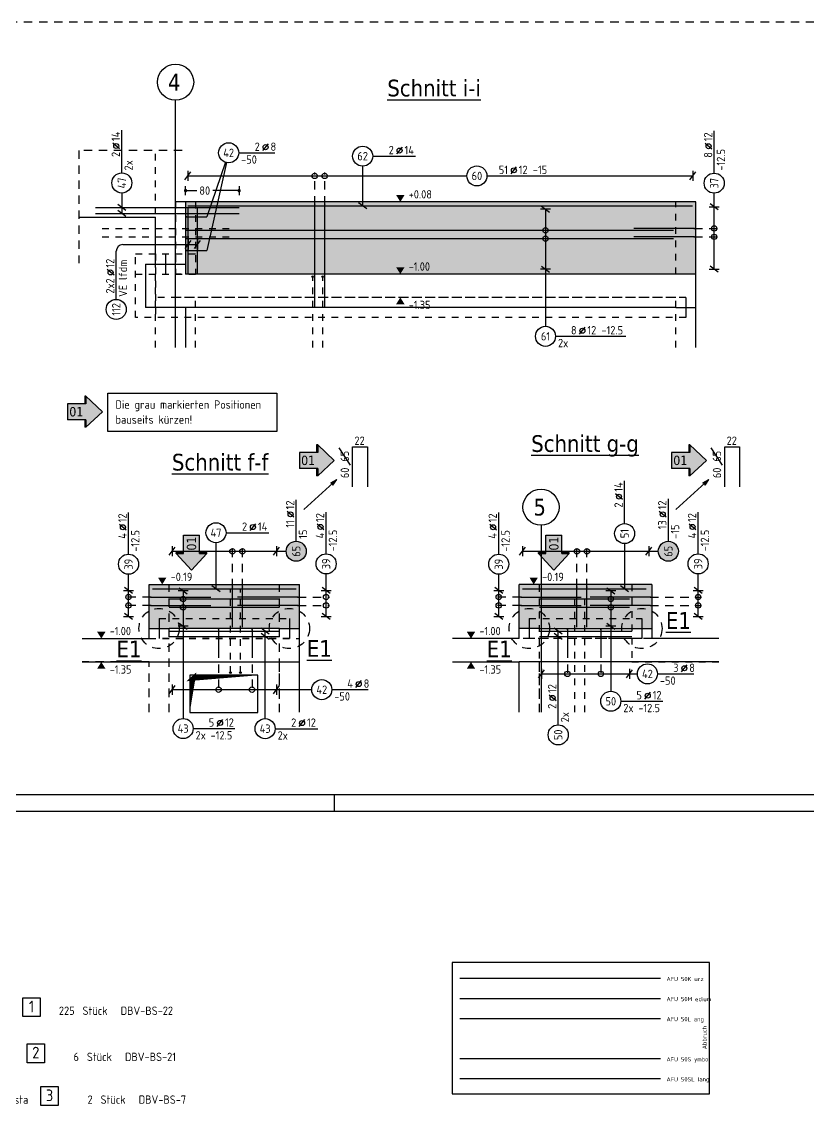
# Model space of a CAD drawing. Extents: x -14 to 117, y -15 to 42.
# Drawn here: x 45.27 to 57.04, y -4.42 to 11.81 of the extents above; entities that cross this region are included whole.
import ezdxf
from ezdxf.enums import TextEntityAlignment as Align

# ---------------------------------------------------------------- set-up
doc = ezdxf.new("R2010")
doc.units = 0
doc.header["$LTSCALE"] = 0.5
for name, pattern in [('AUSGEZOGEN', [1000.01, 1000, 0.01]), ('DOT', [0.175, 0.05, -0.125]), ('HIDDEN', [0.375, 0.25, -0.125]), ('HIDDEN2', [0.187, 0.125, -0.062]), ('HIDDEN4', [0.12, 0.02, -0.1]), ('PUNKT', [0.175, 0.05, -0.125]), ('VERDECKT', [0.375, 0.25, -0.125])]:
    doc.linetypes.add(name, pattern=pattern)
for name, color, linetype in [('ACHSEN', 7, 'Continuous'), ('AFB', 7, 'Continuous'), ('AFU', 7, 'Continuous'), ('APS', 7, 'Continuous'), ('BETON', 7, 'Continuous'), ('DETAIL', 7, 'Continuous'), ('DRUEBER', 7, 'Continuous'), ('Fugenband', 7, 'Continuous'), ('grau_dunkel', 7, 'Continuous'), ('grau_hell', 7, 'Continuous'), ('HILFE', 7, 'Continuous'), ('index', 7, 'Continuous'), ('koten', 7, 'Continuous'), ('MASSE', 7, 'Continuous'), ('OBJEKT', 7, 'Continuous'), ('RAHMEN', 7, 'Continuous'), ('RND', 7, 'Continuous'), ('SCHATTEN', 7, 'Continuous'), ('SFP_Achsen', 7, 'Continuous'), ('TEXT', 7, 'Continuous'), ('VERDECKT', 7, 'Continuous')]:
    doc.layers.add(name, color=color, linetype=linetype)
doc.styles.add('helv', font='tahoma.ttf')
doc.styles.add('txt', font='isocp.shx')
doc.linetypes.add('ABBRUCH', pattern='A,0.15,-0.15,["x",Standard,S=0.07,R=0,X=-0.1,Y=-0.0238],-0.005', length=0.305)
doc.linetypes.add('AFU_50K', pattern='A,0.15,["/",Standard,S=0.2,R=0,X=-0.01,Y=-0.1],0.07,["/",Standard,S=0.2,R=0,X=-0.01,Y=-0.1],0.15', length=0.37)
doc.linetypes.add('AFU_50L', pattern='A,0.75,["/",Standard,S=0.2,R=0,X=-0.01,Y=-0.1],0.07,["/",Standard,S=0.2,R=0,X=-0.01,Y=-0.1],0.75', length=1.57)
doc.linetypes.add('AFU_50M', pattern='A,0.45,["/",Standard,S=0.2,R=0,X=-0.01,Y=-0.1],0.07,["/",Standard,S=0.2,R=0,X=-0.01,Y=-0.1],0.45', length=0.97)
doc.linetypes.add('AFU_50S', pattern='A,0,-0.15,["/",Standard,S=0.2,R=0,X=-0.01,Y=-0.1],0,-0.07,["/",Standard,S=0.2,R=0,X=-0.01,Y=-0.1],-0.15', length=0.37)
doc.linetypes.add('AFU_50SL', pattern='A,0,-0.75,["/",Standard,S=0.2,R=0,X=-0.01,Y=-0.1],0,-0.07,["/",Standard,S=0.2,R=0,X=-0.01,Y=-0.1],-0.75', length=1.57)
doc.dimstyles.new('DOT_I', dxfattribs={"dimscale": 0.5, "dimtxt": 0.25, "dimasz": 0.25, "dimexe": 0.1, "dimexo": 0.3, "dimgap": 0.1, "dimtad": 1, "dimdec": 3, "dimzin": 3, "dimtxsty": 'txt', "dimblk": 'DOT', "dimblk1": 'DOT', "dimblk2": 'DOT', "dimsah": 1, "dimcen": 0.1, "dimse1": 1, "dimse2": 1, "dimazin": 0, "dimtfac": 1, "dimtdec": 4, "dimtix": 1, "dimtmove": 2, "dimatfit": 3, "dimfxl": 0, "dimtvp": 1, "dimtolj": 1, "dimtzin": 0, "dimarcsym": 0})

# ---------------------------------------------------------------- blocks, each defined once
blk = doc.blocks.new('okrd_o')
at = {"layer": 'koten', "color": 7, "linetype": 'Continuous'}
blk.add_solid([(-0.125, 0.202), (0.125, 0.202), (0, 0)], dxfattribs=at)
at = {"layer": 'koten', "style": 'txt'}
blk.add_attdef('OKRD', (0.25, 0.1), '', height=0.25, dxfattribs=at)
blk = doc.blocks.new('okrd_u')
at = {"layer": 'koten', "color": 7, "linetype": 'Continuous'}
blk.add_solid([(-0.125, -0.202), (0.125, -0.202), (0, 0)], dxfattribs=at)
at = {"layer": 'koten', "style": 'txt'}
blk.add_attdef('OKRD', (0.25, -0.35), '', height=0.25, dxfattribs=at)
blk = doc.blocks.new('lei_gre')
at = {"layer": 'RND', "color": 7, "linetype": 'Continuous'}
for p, q in [((-0.09, -0.12), (0.09, 0.12)), ((0, 0.15), (0, -0.15))]:
    blk.add_line(p, q, dxfattribs=at)
blk = doc.blocks.new('RND_LEI')
at = {"layer": 'RND', "color": 7, "linetype": 'Continuous'}
blk.add_line((1.022, 0.066), (1.19, 0.27), dxfattribs=at)
for centre, radius in [((0, 0), 0.3), ((1.106, 0.168), 0.075)]:
    blk.add_circle(centre, radius, dxfattribs=at)
at = {"layer": 'RND', "color": 7, "linetype": 'Continuous', "style": 'txt'}
blk.add_attdef('POSL', text='', height=0.25, dxfattribs=at).set_placement((0, 0), align=Align.MIDDLE)
blk.add_attdef('ANZ', text='', height=0.25, dxfattribs=at).set_placement((0.931, 0.057), align=Align.RIGHT)
for tag, p in [('DUM', (1.253, 0.057)), ('ABSTD', (1.674, 0.057)), ('POSTXT', (0.374, -0.327))]:
    blk.add_attdef(tag, p, '', height=0.25, dxfattribs=at)
blk = doc.blocks.new('APS_AUSZ')
at = {"layer": 'APS', "color": 1, "linetype": 'Continuous'}
blk.add_lwpolyline([(0.261, 0), (-0.261, 0), (-0.261, 0.565), (0.261, 0.565)], close=True, dxfattribs=at)
at = {"layer": 'APS', "color": 7, "linetype": 'Continuous', "style": 'txt'}
for s, p in [('Apsta', (-1.43, 0.049)), ('Stück', (1.528, 0.049))]:
    blk.add_text(s, height=0.25, dxfattribs=at).set_placement(p)
at = {"layer": 'APS', "color": 1, "linetype": 'Continuous', "style": 'txt'}
blk.add_attdef('POSA', text='', height=0.35, dxfattribs=at).set_placement((0, 0.126), align=Align.CENTER)
at = {"layer": 'APS', "color": 7, "linetype": 'Continuous', "style": 'txt'}
blk.add_attdef('STKA', text='', height=0.25, dxfattribs=at).set_placement((1.291, 0.049), align=Align.RIGHT)
blk.add_attdef('ARTA', (2.668, 0.049), '', height=0.25, dxfattribs=at)
at = {"layer": 'APS', "style": 'txt'}
blk.add_attdef('TEXTA', (3.962, 0.049), '', height=0.25, dxfattribs=at)
blk = doc.blocks.new('DOT')
at = {"layer": 'MASSE', "color": 7, "linetype": 'Continuous'}
for p, q in [((0, 0), (-1, 0)), ((0, 0.54), (0, -0.54))]:
    blk.add_line(p, q, dxfattribs=at)
at = {"layer": 'MASSE', "color": 7, "linetype": 'Continuous', "const_width": 0.2}
blk.add_lwpolyline([(-0.1, 0, 1), (0.1, 0, 1)], format="xyb", close=True, dxfattribs=at)
blk = doc.blocks.new('*D96')
at = {"layer": 'Defpoints', "color": 0, "linetype": 'AUSGEZOGEN', "transparency": 16777216}
for p in [(47.722, 9.287), (47.722, 9.287), (48.522, 9.287)]:
    blk.add_point(p, dxfattribs=at)
at = {"layer": 'MASSE', "color": 0, "linetype": 'AUSGEZOGEN', "lineweight": -2, "transparency": 16777216}
for p, q in [((47.847, 9.287), (47.889, 9.287)), ((48.397, 9.287), (48.127, 9.287))]:
    blk.add_line(p, q, dxfattribs=at)
at = {"layer": 'MASSE', "color": 0, "linetype": 'AUSGEZOGEN', "lineweight": -2, "transparency": 16777216, "xscale": 0.125, "yscale": 0.125, "zscale": 0.125, "rotation": 180}
blk.add_blockref('DOT', (47.722, 9.287), dxfattribs=at)
at = {"layer": 'MASSE', "color": 0, "linetype": 'AUSGEZOGEN', "lineweight": -2, "transparency": 16777216, "xscale": 0.125, "yscale": 0.125, "zscale": 0.125}
blk.add_blockref('DOT', (48.522, 9.287), dxfattribs=at)
at = {"layer": 'MASSE', "color": 0, "linetype": 'AUSGEZOGEN', "transparency": 16777216, "insert": (48.008, 9.287), "char_height": 0.125, "attachment_point": 5, "style": 'txt'}
blk.add_mtext('\\A1;80', dxfattribs=at)
blk = doc.blocks.new('A0-38-0')
at = {"layer": 'RAHMEN', "color": 5}
blk.add_line((2, 0.5), (156.4, 0.5), dxfattribs=at)
at = {"layer": 'RAHMEN', "color": 7}
blk.add_line((99.9, 0), (99.9, 0.5), dxfattribs=at)
at = {"layer": 'RAHMEN'}
blk.add_line((0, 0), (156.9, 0), dxfattribs=at)
blk = doc.blocks.new('hin_ind5')
at = {"layer": 'grau_hell', "linetype": 'AUSGEZOGEN'}
h = blk.add_hatch(color=9, dxfattribs=at)
h.dxf.hatch_style = 2
h.paths.add_polyline_path([(0, 0), (0.619, -0.577), (0.619, -0.3), (1.306, -0.3), (1.306, 0.3), (0.619, 0.3), (0.619, 0.577)])
h.paths.add_polyline_path([(0.34, -0.274), (1.311, -0.274), (1.311, 0.274), (0.34, 0.274)], flags=9)
at = {"layer": 'OBJEKT', "linetype": 'AUSGEZOGEN'}
for points in [[(0.619, 0.3), (0.66, 0.3), (0.66, 0.577), (0.619, 0.577)], [(0.619, -0.577), (0.66, -0.577), (0.66, -0.3), (0.619, -0.3)]]:
    blk.add_hatch(color=1, dxfattribs=at).paths.add_polyline_path(points)
at = {"layer": 'OBJEKT', "color": 1, "linetype": 'AUSGEZOGEN'}
for p, q in [((0, 0), (0.619, 0.577)), ((0.619, 0.577), (0.619, 0.3)), ((0.619, 0.577), (0.66, 0.577)), ((0.66, 0.577), (0.66, 0.3)), ((0, 0), (0.619, -0.577)), ((0.619, 0.3), (1.306, 0.3)), ((1.306, 0.3), (1.306, -0.3)), ((0.619, -0.3), (0.619, -0.577)), ((0.619, -0.3), (1.306, -0.3)), ((0.66, -0.3), (0.66, -0.577))]:
    blk.add_line(p, q, dxfattribs=at)
at = {"layer": 'OBJEKT', "color": 7, "linetype": 'AUSGEZOGEN'}
blk.add_line((0.619, -0.577), (0.66, -0.577), dxfattribs=at)
at = {"layer": 'index', "color": 1, "linetype": 'Continuous', "style": 'helv'}
blk.add_attdef('INDEX', text='', height=0.35, rotation=360, dxfattribs=at).set_placement((1.259, 0), align=Align.MIDDLE_RIGHT)
blk = doc.blocks.new('Pfeillinie')
at = {"layer": 'TEXT', "linetype": 'Continuous'}
blk.add_hatch(color=7, dxfattribs=at).paths.add_polyline_path([(0, 0), (-0.8, 0.2), (-0.8, 0), (-0.8, -0.2)])
at = {"layer": 'TEXT', "color": 7, "linetype": 'Continuous'}
for p, q in [((-0.8, 0), (-0.8, 0.2)), ((-0.8, 0.2), (0, 0)), ((-0.8, 0), (-0.8, -0.2)), ((-0.8, -0.2), (0, 0))]:
    blk.add_line(p, q, dxfattribs=at)

msp = doc.modelspace()

# ---------------------------------------------------------------- hatches: boundary and pattern name
at = {"layer": 'grau_dunkel'}
msp.add_hatch(color=21, dxfattribs=at).paths.add_polyline_path([(55.0567, 8.0388), (55.3567, 8.0388), (55.3567, 9.1188), (55.0567, 9.1188)])
h = msp.add_hatch(color=21, dxfattribs=at)
h.paths.add_polyline_path([(47.4745, 3.3942), (47.1745, 3.3942), (47.1745, 2.7342), (47.4745, 2.7342)])
h.paths.add_polyline_path([(49.4245, 3.3942), (49.1245, 3.3942), (49.1245, 2.7342), (49.4245, 2.7342)])
h = msp.add_hatch(color=21, dxfattribs=at)
h.paths.add_polyline_path([(53.0152, 3.3942), (52.7152, 3.3942), (52.7152, 2.7342), (53.0152, 2.7342)])
h.paths.add_polyline_path([(54.7002, 3.3942), (54.4002, 3.3942), (54.4002, 2.7342), (54.7002, 2.7342)])
at = {"layer": 'grau_hell'}
for points in [[(55.0567, 8.0388), (55.0567, 9.1188), (47.7217, 9.1188), (47.7217, 8.0388)], [(49.5265, 3.8897, 1), (49.2265, 3.8897, 1)], [(54.796, 3.8897, 1), (55.096, 3.8897, 1)], [(49.1245, 3.3942), (47.4745, 3.3942), (47.4745, 2.7342), (49.1245, 2.7342)], [(54.4002, 3.3942), (53.0152, 3.3942), (53.0152, 2.7342), (54.4002, 2.7342)]]:
    msp.add_hatch(color=9, dxfattribs=at).paths.add_polyline_path(points)

# ---------------------------------------------------------------- linework, layer by layer
at = {"layer": 'ACHSEN', "color": 140, "linetype": 'AUSGEZOGEN'}
for p, q in [((47.5717, 6.9388), (47.5717, 10.6388)), ((53.0402, 4.2792), (53.0402, 1.4842))]:
    msp.add_line(p, q, dxfattribs=at)
at = {"layer": 'AFB', "color": 1, "linetype": 'AUSGEZOGEN'}
for p, q in [((47.4217, 8.3388), (47.4217, 8.0388)), ((55.2067, 7.6888), (55.2067, 7.3888)), ((47.3245, 2.8842), (47.3245, 2.5842)), ((49.2745, 2.8842), (49.2745, 2.5842)), ((52.8652, 2.8842), (52.8652, 2.5842)), ((54.5502, 2.8842), (54.5502, 2.5842))]:
    msp.add_line(p, q, dxfattribs=at)
at = {"layer": 'AFU', "color": 8, "linetype": 'AFU_50M'}
for p, q in [((47.7217, 9.1188), (47.7217, 8.0388)), ((47.1217, 8.1888), (47.7217, 8.1888)), ((47.1217, 8.1888), (47.1217, 7.5388)), ((55.0567, 7.5388), (55.3567, 7.5388)), ((47.1745, 2.7342), (47.4745, 2.7342)), ((49.1245, 2.7342), (49.4245, 2.7342)), ((53.0152, 2.7342), (52.7152, 2.7342)), ((54.4002, 2.7342), (54.7002, 2.7342)), ((54.8276, -2.8049), (51.8276, -2.8049))]:
    msp.add_line(p, q, dxfattribs=at)
at = {"layer": 'AFU', "color": 8, "linetype": 'AFU_50L'}
for p, q in [((46.1217, 8.8888), (47.2717, 8.8888)), ((47.2717, 8.1888), (47.2717, 8.8888)), ((55.3567, 8.0388), (47.7217, 8.0388)), ((55.0567, 7.5388), (47.1217, 7.5388)), ((47.7217, 7.5388), (47.7217, 6.9388)), ((49.1245, 2.7342), (47.4745, 2.7342)), ((53.0152, 2.7342), (54.4002, 2.7342)), ((46.1745, 2.2342), (49.4245, 2.2342)), ((55.7002, 2.2342), (52.7152, 2.2342)), ((54.8276, -3.1049), (51.8276, -3.1049))]:
    msp.add_line(p, q, dxfattribs=at)
at = {"layer": 'AFU', "color": 8, "linetype": 'AFU_50K'}
msp.add_line((54.8276, -2.5049), (51.8276, -2.5049), dxfattribs=at)
at = {"layer": 'AFU', "color": 8, "linetype": 'AFU_50S'}
msp.add_line((54.8276, -3.7049), (51.8276, -3.7049), dxfattribs=at)
at = {"layer": 'AFU', "color": 8, "linetype": 'AFU_50SL'}
msp.add_line((54.8276, -4.0049), (51.8276, -4.0049), dxfattribs=at)
at = {"layer": 'AFU', "color": 8, "linetype": 'ABBRUCH'}
msp.add_lwpolyline([(51.7091, -4.2311), (55.5636, -4.2311), (55.5636, -2.2643), (51.7091, -2.2643)], close=True, dxfattribs=at)
at = {"layer": 'BETON', "color": 6, "linetype": 'AUSGEZOGEN'}
for p, q in [((47.5717, 9.1188), (47.5717, 9.8888)), ((55.3567, 9.1188), (47.5717, 9.1188)), ((55.3567, 6.9388), (55.3567, 9.1188)), ((47.1745, 2.5842), (47.1745, 3.3942)), ((47.1745, 3.3942), (49.4245, 3.3942)), ((49.4245, 1.4842), (49.4245, 3.3942)), ((52.7152, 2.5842), (52.7152, 3.3942)), ((54.7002, 3.3942), (52.7152, 3.3942)), ((54.7002, 3.3942), (54.7002, 2.5842)), ((46.1745, 2.5842), (47.1745, 2.5842)), ((49.4245, 1.4842), (49.4245, 2.4516)), ((52.7152, 2.5842), (51.7152, 2.5842)), ((55.7002, 2.5842), (54.7002, 2.5842)), ((51.7152, 2.2342), (52.7152, 2.2342)), ((52.7152, 1.4842), (52.7152, 2.2342))]:
    msp.add_line(p, q, dxfattribs=at)
msp.add_lwpolyline([(47.7845, 2.0342), (47.7845, 1.4792), (48.8045, 1.4792), (48.8045, 2.0342)], close=True, dxfattribs=at)
at = {"layer": 'DETAIL', "color": 102, "linetype": 'VERDECKT'}
for centre in [(47.3245, 2.7342), (49.2745, 2.7342), (52.8652, 2.7342), (54.5502, 2.7342)]:
    msp.add_circle(centre, 0.3012, dxfattribs=at)
at = {"layer": 'DRUEBER', "color": 7, "linetype": 'PUNKT'}
for p, q in [((47.2717, 6.9388), (47.2717, 9.8888)), ((47.5717, 8.0388), (47.5717, 9.1188)), ((55.0567, 8.0388), (47.5717, 8.0388)), ((47.5717, 6.9388), (47.5717, 7.6888)), ((55.0567, 7.6888), (47.5717, 7.6888)), ((55.0567, 6.9388), (55.0567, 7.6888)), ((53.0152, 1.4842), (53.0152, 3.3942)), ((49.1245, 1.4842), (49.1245, 2.2342))]:
    msp.add_line(p, q, dxfattribs=at)
at = {"layer": 'DRUEBER', "color": 7, "linetype": 'DOT'}
for p, q in [((55.0567, 8.0388), (55.0567, 9.1188)), ((54.4002, 3.3942), (54.4002, 2.2342)), ((47.1745, 2.5842), (49.4245, 2.5842)), ((46.1745, 2.2342), (49.1245, 2.2342)), ((54.4002, 2.2342), (55.7002, 2.2342))]:
    msp.add_line(p, q, dxfattribs=at)
at = {"layer": 'Fugenband', "color": 102, "linetype": 'HIDDEN4'}
for p, q in [((47.5717, 9.1188), (47.5717, 8.0388)), ((47.8717, 9.1188), (47.8717, 8.0388)), ((46.9717, 7.3888), (46.9717, 8.3388)), ((46.9717, 8.3388), (47.8717, 8.3388)), ((47.2717, 8.3388), (47.2717, 7.3888)), ((46.9717, 8.0388), (47.8717, 8.0388)), ((55.2067, 7.6888), (47.2717, 7.6888)), ((47.5717, 6.9388), (47.5717, 7.6888)), ((47.8717, 6.9388), (47.8717, 7.6888)), ((55.2067, 7.3888), (46.9717, 7.3888)), ((47.3245, 2.8842), (49.2745, 2.8842)), ((52.8652, 2.8842), (54.5502, 2.8842)), ((49.2745, 2.5842), (47.3245, 2.5842)), ((54.5502, 2.5842), (52.8652, 2.5842))]:
    msp.add_line(p, q, dxfattribs=at)
at = {"layer": 'HILFE', "color": 102, "linetype": 'HIDDEN'}
for p, q in [((45.0775, 11.8148), (67.9925, 11.8148)), ((47.6717, 9.8888), (46.1217, 9.8888)), ((46.1217, 9.8888), (46.1217, 8.2022))]:
    msp.add_line(p, q, dxfattribs=at)
at = {"layer": 'HILFE', "color": 102, "linetype": 'AUSGEZOGEN'}
for p, q in [((50.1874, 5.1786), (50.0196, 5.438)), ((55.7569, 5.1786), (55.5891, 5.438))]:
    msp.add_line(p, q, dxfattribs=at)
at = {"layer": 'RND', "color": 7, "linetype": 'AUSGEZOGEN'}
for p, q in [((46.7672, 9.5513), (46.7672, 10.1913)), ((55.6319, 9.5486), (55.6319, 10.1797)), ((48.5158, 9.8531), (49.0558, 9.8531)), ((50.5212, 9.8026), (51.1612, 9.8026)), ((47.7552, 9.5067), (51.9309, 9.5067)), ((52.2309, 9.5067), (55.3119, 9.5067)), ((55.6319, 9.0434), (55.6319, 9.2486)), ((53.1075, 9.0073), (53.1075, 8.1129)), ((55.6319, 8.11), (55.6319, 9.0434)), ((46.6832, 7.6594), (46.6832, 8.3194)), ((53.1075, 8.1129), (53.1075, 7.2567)), ((53.2575, 7.1067), (54.31, 7.1067)), ((54.2917, 4.3046), (54.2917, 4.9446)), ((49.3765, 4.0397), (49.3765, 4.6619)), ((54.946, 4.0397), (54.946, 4.6725)), ((46.8671, 3.8465), (46.8671, 4.469)), ((49.8242, 3.8516), (49.8242, 4.4742)), ((52.4079, 3.8465), (52.4079, 4.469)), ((55.3919, 3.8516), (55.3919, 4.4742)), ((48.3263, 4.168), (48.9663, 4.168)), ((47.5184, 3.8897), (49.0807, 3.8897)), ((49.0807, 3.8897), (49.2265, 3.8897)), ((52.7628, 3.8897), (54.6536, 3.8897)), ((54.6536, 3.8897), (54.796, 3.8897)), ((46.8671, 3.3028), (46.8671, 3.5465)), ((49.8242, 3.3028), (49.8242, 3.5516)), ((52.4079, 3.3028), (52.4079, 3.5465)), ((55.3919, 3.3028), (55.3919, 3.5516)), ((46.8671, 2.9149), (46.8671, 3.3028)), ((47.6841, 3.2992), (47.6841, 2.7673)), ((49.8242, 2.9149), (49.8242, 3.3028)), ((52.4079, 2.9149), (52.4079, 3.3028)), ((54.0848, 3.2992), (54.0848, 2.7673)), ((55.3919, 2.9149), (55.3919, 3.3028)), ((47.6841, 2.7673), (47.6841, 1.3871)), ((54.0848, 2.7673), (54.0848, 1.7956)), ((53.049, 2.0554), (54.3644, 2.0554)), ((54.3644, 2.0554), (54.4825, 2.0554)), ((54.7825, 2.0554), (55.3293, 2.0554)), ((47.5224, 1.8193), (49.0804, 1.8193)), ((49.0804, 1.8193), (49.6097, 1.8193)), ((49.9097, 1.8193), (50.4523, 1.8193)), ((53.2976, 1.293), (53.2976, 1.933)), ((54.2348, 1.6456), (54.8613, 1.6456)), ((47.8341, 1.2371), (48.4605, 1.2371)), ((49.0616, 1.2355), (49.7016, 1.2355))]:
    msp.add_line(p, q, dxfattribs=at)
at = {"layer": 'RND', "color": 102, "linetype": 'AUSGEZOGEN'}
for p, q in [((48.3172, 9.7112), (48.0367, 8.8928)), ((48.3328, 9.7067), (48.0367, 8.3928)), ((50.3712, 9.6526), (50.3712, 9.0579)), ((46.7672, 9.2513), (46.7672, 8.9435)), ((46.7832, 8.4786), (47.8983, 8.4786)), ((46.6832, 8.3194), (46.6832, 8.3786)), ((48.1763, 4.018), (48.1763, 3.327)), ((54.2917, 4.0046), (54.2917, 3.327)), ((48.9116, 1.3855), (48.9116, 2.6931)), ((53.2976, 1.933), (53.2976, 2.6931))]:
    msp.add_line(p, q, dxfattribs=at)
at = {"layer": 'RND', "color": 102, "linetype": 'VERDECKT'}
for p, q in [((49.6532, 9.0788), (49.6532, 9.5567)), ((49.8032, 9.0788), (49.8032, 9.5567)), ((55.3317, 8.7209), (55.6819, 8.7209)), ((55.3317, 8.5959), (55.6819, 8.5959)), ((48.4218, 3.3542), (48.4218, 3.9397)), ((48.5718, 3.3542), (48.5718, 3.9397)), ((53.5771, 3.3542), (53.5771, 3.9397)), ((53.7271, 3.3542), (53.7271, 3.9397)), ((47.1995, 3.2045), (46.8171, 3.2045)), ((49.3995, 3.2045), (49.8742, 3.2045)), ((52.7402, 3.2045), (52.3579, 3.2045)), ((54.6752, 3.2045), (55.4419, 3.2045)), ((47.1995, 3.0795), (46.8171, 3.0795)), ((49.3995, 3.0795), (49.8742, 3.0795)), ((52.7402, 3.0795), (52.3579, 3.0795)), ((54.6752, 3.0795), (55.4419, 3.0795)), ((48.2155, 2.4192), (48.2155, 1.7693)), ((48.7155, 2.4192), (48.7155, 1.7693)), ((53.436, 2.4192), (53.436, 2.0054)), ((53.936, 2.4192), (53.936, 2.0054))]:
    msp.add_line(p, q, dxfattribs=at)
at = {"layer": 'RND', "color": 7, "linetype": 'AUSGEZOGEN', "const_width": 0.0125}
for points in [[(49.6532, 9.085, 1), (49.6532, 9.0725, 1)], [(49.8032, 9.085, 1), (49.8032, 9.0725, 1)], [(47.7305, 8.8928, -1), (47.743, 8.8928, -1)], [(55.3317, 8.7271, -1), (55.3317, 8.7146, -1)], [(55.3317, 8.6021, -1), (55.3317, 8.5896, -1)], [(47.7305, 8.3928, -1), (47.743, 8.3928, -1)], [(48.4218, 3.3605, 1), (48.4218, 3.348, 1)], [(48.5718, 3.3605, 1), (48.5718, 3.348, 1)], [(53.5771, 3.3605, 1), (53.5771, 3.348, 1)], [(53.7271, 3.3605, 1), (53.7271, 3.348, 1)], [(47.1995, 3.2108, 1), (47.1995, 3.1983, 1)], [(47.1995, 3.0858, 1), (47.1995, 3.0733, 1)], [(49.3995, 3.2108, -1), (49.3995, 3.1983, -1)], [(49.3995, 3.0858, -1), (49.3995, 3.0733, -1)], [(52.7402, 3.2108, 1), (52.7402, 3.1983, 1)], [(52.7402, 3.0858, 1), (52.7402, 3.0733, 1)], [(54.6752, 3.2108, -1), (54.6752, 3.1983, -1)], [(54.6752, 3.0858, -1), (54.6752, 3.0733, -1)], [(48.2155, 2.7255, 1), (48.2155, 2.713, 1)], [(48.7155, 2.7255, 1), (48.7155, 2.713, 1)], [(53.436, 2.7255, 1), (53.436, 2.713, 1)], [(53.936, 2.7255, 1), (53.936, 2.713, 1)]]:
    msp.add_lwpolyline(points, format="xyb", close=True, dxfattribs=at)
at = {"layer": 'RND', "color": 1, "linetype": 'AUSGEZOGEN'}
for points in [[(46.3717, 9.0338), (48.5217, 9.0338)], [(46.3717, 8.9435), (48.5217, 8.9435)], [(47.7567, 9.0579), (55.3067, 9.0579)], [(47.7603, 8.0388), (47.7603, 9.0388)], [(47.8983, 8.0388), (47.8983, 9.0388)], [(49.6532, 7.5488), (49.6532, 9.0788)], [(49.8032, 7.5488), (49.8032, 9.0788)], [(47.7367, 8.8928), (48.0367, 8.8928)], [(47.7217, 8.6936), (55.0217, 8.6936)], [(55.3317, 8.7209), (54.4317, 8.7209)], [(47.7217, 8.5686), (55.0217, 8.5686)], [(55.3317, 8.5959), (54.4317, 8.5959)], [(47.7367, 8.3928), (48.0367, 8.3928)], [(50.2212, 4.8548), (50.2212, 5.4548), (50.4412, 5.4548), (50.4412, 4.8548)], [(55.7907, 4.8548), (55.7907, 5.4548), (56.0107, 5.4548), (56.0107, 4.8548)], [(47.2245, 3.327), (49.3745, 3.327)], [(48.4218, 2.7542), (48.4218, 3.3542)], [(48.5718, 2.7542), (48.5718, 3.3542)], [(52.7652, 3.327), (54.6152, 3.327)], [(53.5771, 2.7542), (53.5771, 3.3542)], [(53.7271, 2.7542), (53.7271, 3.3542)], [(47.1995, 3.2045), (48.0995, 3.2045)], [(47.4745, 3.1772), (49.1245, 3.1772)], [(49.3995, 3.2045), (48.4995, 3.2045)], [(52.7402, 3.2045), (53.6402, 3.2045)], [(53.0152, 3.1772), (54.3652, 3.1772)], [(54.6752, 3.2045), (53.7752, 3.2045)], [(47.1995, 3.0795), (48.0995, 3.0795)], [(47.4745, 3.0522), (49.1245, 3.0522)], [(49.3995, 3.0795), (48.4995, 3.0795)], [(52.7402, 3.0795), (53.6402, 3.0795)], [(53.0152, 3.0522), (54.3652, 3.0522)], [(54.6752, 3.0795), (53.7752, 3.0795)], [(47.4745, 2.6931), (49.1245, 2.6931)], [(47.4745, 2.6158), (49.1245, 2.6158)], [(48.2155, 2.7192), (48.2155, 2.4192)], [(48.7155, 2.7192), (48.7155, 2.4192)], [(53.0152, 2.6931), (54.4002, 2.6931)], [(53.0152, 2.6158), (54.4002, 2.6158)], [(53.436, 2.7192), (53.436, 2.4192)], [(53.936, 2.7192), (53.936, 2.4192)]]:
    msp.add_lwpolyline(points, dxfattribs=at)
at = {"layer": 'RND', "color": 1, "linetype": 'HIDDEN2'}
for points in [[(46.4717, 8.7209), (48.4217, 8.7209)], [(46.4717, 8.5959), (48.4217, 8.5959)], [(49.6237, 6.9388), (49.6237, 7.9988)], [(49.7737, 6.9388), (49.7737, 7.9988)], [(48.3923, 2.0728), (48.3923, 3.3228)], [(48.5423, 2.0728), (48.5423, 3.3228)], [(53.5477, 1.4842), (53.5477, 3.2792)], [(53.6977, 1.4842), (53.6977, 3.2792)]]:
    msp.add_lwpolyline(points, dxfattribs=at)
at = {"layer": 'RND', "color": 1, "linetype": 'AUSGEZOGEN'}
msp.add_lwpolyline([(46.5558, 6.2577), (49.087, 6.2577), (49.087, 5.6815), (46.5558, 5.6815)], close=True, dxfattribs=at)
at = {"layer": 'RND', "color": 102, "linetype": 'AUSGEZOGEN'}
for points in [[(49.9842, 4.9651), (49.49, 4.5131)], [(55.5537, 4.9651), (55.0595, 4.5131)]]:
    msp.add_lwpolyline(points, dxfattribs=at)
at = {"layer": 'RND', "color": 7, "linetype": 'AUSGEZOGEN'}
for centre, radius in [((49.6532, 9.5067), 0.04), ((49.8032, 9.5067), 0.04), ((53.1075, 8.6936), 0.04), ((53.1075, 8.5686), 0.04), ((55.6319, 8.7209), 0.04), ((55.6319, 8.5959), 0.04), ((49.6237, 7.9988), 0.0125), ((49.7737, 7.9988), 0.0125), ((48.4218, 3.8897), 0.04), ((48.5718, 3.8897), 0.04), ((53.5771, 3.8897), 0.04), ((53.7271, 3.8897), 0.04), ((46.8671, 3.2045), 0.04), ((46.8671, 3.0795), 0.04), ((47.6841, 3.1772), 0.04), ((47.6841, 3.0522), 0.04), ((49.8242, 3.2045), 0.04), ((49.8242, 3.0795), 0.04), ((52.4079, 3.2045), 0.04), ((52.4079, 3.0795), 0.04), ((54.0848, 3.1772), 0.04), ((54.0848, 3.0522), 0.04), ((55.3919, 3.2045), 0.04), ((55.3919, 3.0795), 0.04), ((48.3923, 2.0728), 0.0125), ((48.5423, 2.0728), 0.0125), ((53.436, 2.0554), 0.04), ((53.936, 2.0554), 0.04), ((48.2155, 1.8193), 0.04), ((48.7155, 1.8193), 0.04)]:
    msp.add_circle(centre, radius, dxfattribs=at)
at = {"layer": 'RND', "color": 102, "linetype": 'AUSGEZOGEN'}
msp.add_arc((46.7832, 8.3786), 0.1, 90, 180, dxfattribs=at)
at = {"layer": 'SCHATTEN', "color": 1, "linetype": 'AUSGEZOGEN'}
msp.add_lwpolyline([(47.7845, 1.4792, 0, 0.0905, 0), (47.8296, 2.0306, 0, 0, 0), (47.7862, 1.9919, 0.0848, 0, 0), (48.8045, 2.0342, 0, 0, 0)], format="xyseb", dxfattribs=at)
at = {"layer": 'SFP_Achsen', "color": 7, "linetype": 'AUSGEZOGEN'}
for centre in [(47.5717, 10.9092), (53.0402, 4.5497)]:
    msp.add_circle(centre, 0.2705, dxfattribs=at)
at = {"layer": 'VERDECKT', "color": 7, "linetype": 'VERDECKT'}
for p, q in [((47.4745, 1.4842), (47.4745, 3.3942)), ((49.1245, 1.4842), (49.1245, 3.3942)), ((47.1745, 2.2342), (46.1745, 2.2342)), ((47.1745, 1.4842), (47.1745, 2.2342)), ((53.0152, 1.4842), (53.0152, 2.2342)), ((55.7002, 2.2342), (53.0152, 2.2342))]:
    msp.add_line(p, q, dxfattribs=at)
at = {"layer": 'VERDECKT', "color": 7, "linetype": 'HIDDEN'}
msp.add_line((54.7002, 2.5842), (52.7152, 2.5842), dxfattribs=at)

# ---------------------------------------------------------------- block references
at = {"layer": 'APS', "color": 7, "linetype": 'AUSGEZOGEN', "xscale": 0.5, "yscale": 0.5, "zscale": 0.5}
for p, values in [((45.4152, -3.0723), {'POSA': '1', 'STKA': '225', 'ARTA': 'DBV-BS-22'}), ((45.4801, -3.7625), {'POSA': '2', 'STKA': '6', 'ARTA': 'DBV-BS-21'}), ((45.6853, -4.4019), {'POSA': '3', 'STKA': '2', 'ARTA': 'DBV-BS-7'})]:
    msp.add_blockref('APS_AUSZ', p, dxfattribs=at).add_auto_attribs(values)
at = {"layer": 'index', "color": 7, "linetype": 'AUSGEZOGEN'}
ref = msp.add_blockref('hin_ind5', (46.4768, 5.9781), dxfattribs=dict(at, xscale=-0.4, yscale=0.4, zscale=0.4))
ref.add_attrib('INDEX', '01', dxfattribs={"color": 1, "linetype": 'Continuous', "height": 0.14, "rotation": 360, "style": 'helv'}).set_placement((46.191, 5.9781), align=Align.MIDDLE_RIGHT)
ref = msp.add_blockref('hin_ind5', (49.946, 5.2506), dxfattribs=dict(at, xscale=-0.4, yscale=0.4, zscale=0.4))
ref.add_attrib('INDEX', '01', dxfattribs={"color": 1, "linetype": 'Continuous', "height": 0.14, "rotation": 360, "style": 'helv'}).set_placement((49.6602, 5.2506), align=Align.MIDDLE_RIGHT)
ref = msp.add_blockref('hin_ind5', (55.5155, 5.2506), dxfattribs=dict(at, xscale=-0.4, yscale=0.4, zscale=0.4))
ref.add_attrib('INDEX', '01', dxfattribs={"color": 1, "linetype": 'Continuous', "height": 0.14, "rotation": 360, "style": 'helv'}).set_placement((55.2297, 5.2506), align=Align.MIDDLE_RIGHT)
at = {"layer": 'index', "color": 7, "linetype": 'AUSGEZOGEN', "xscale": 0.4, "yscale": 0.4, "zscale": 0.4, "rotation": 90}
for p in [(47.8092, 3.6073), (53.2318, 3.6073)]:
    msp.add_blockref('hin_ind5', p, dxfattribs=at).add_auto_attribs({'INDEX': '01'})
at = {"layer": 'koten', "color": 7, "linetype": 'AUSGEZOGEN'}
ref = msp.add_blockref('okrd_o', (50.935, 9.1188), dxfattribs=dict(at, xscale=0.5, yscale=0.5, zscale=0.5))
ref.add_attrib('OKRD', '+0.08', (51.06, 9.1688), dxfattribs={"layer": '0', "color": 0, "linetype": 'ByBlock', "height": 0.125, "style": 'txt'})
ref = msp.add_blockref('okrd_o', (50.935, 8.0388), dxfattribs=dict(at, xscale=0.5, yscale=0.5, zscale=0.5))
ref.add_attrib('OKRD', '-1.00', (51.06, 8.0888), dxfattribs={"layer": '0', "color": 0, "linetype": 'ByBlock', "height": 0.125, "style": 'txt'})
ref = msp.add_blockref('okrd_u', (50.935, 7.6888), dxfattribs=dict(at, xscale=0.5, yscale=0.5, zscale=0.5))
ref.add_attrib('OKRD', '-1.35', (51.06, 7.5138), dxfattribs={"layer": '0', "color": 0, "linetype": 'ByBlock', "height": 0.125, "style": 'txt'})
ref = msp.add_blockref('okrd_o', (47.372, 3.3942), dxfattribs=dict(at, xscale=0.5, yscale=0.5, zscale=0.5))
ref.add_attrib('OKRD', '-0.19', (47.497, 3.4442), dxfattribs={"layer": '0', "color": 0, "linetype": 'ByBlock', "height": 0.125, "style": 'txt'})
ref = msp.add_blockref('okrd_o', (52.931, 3.3942), dxfattribs=dict(at, xscale=0.5, yscale=0.5, zscale=0.5))
ref.add_attrib('OKRD', '-0.19', (53.056, 3.4442), dxfattribs={"layer": '0', "color": 0, "linetype": 'ByBlock', "height": 0.125, "style": 'txt'})
ref = msp.add_blockref('okrd_o', (46.4601, 2.5842), dxfattribs=dict(at, xscale=0.5, yscale=0.5, zscale=0.5))
ref.add_attrib('OKRD', '-1.00', (46.5851, 2.6342), dxfattribs={"layer": '0', "color": 0, "linetype": 'ByBlock', "height": 0.125, "style": 'txt'})
ref = msp.add_blockref('okrd_o', (51.9924, 2.5842), dxfattribs=dict(at, xscale=0.5, yscale=0.5, zscale=0.5))
ref.add_attrib('OKRD', '-1.00', (52.1174, 2.6342), dxfattribs={"layer": '0', "color": 0, "linetype": 'ByBlock', "height": 0.125, "style": 'txt'})
at = {"layer": 'koten', "color": 7, "linetype": 'AFU_50L'}
ref = msp.add_blockref('okrd_u', (46.4601, 2.2342), dxfattribs=dict(at, xscale=0.5, yscale=0.5, zscale=0.5))
ref.add_attrib('OKRD', '-1.35', (46.5851, 2.0592), dxfattribs={"layer": '0', "color": 0, "linetype": 'ByBlock', "height": 0.125, "style": 'txt'})
ref = msp.add_blockref('okrd_u', (51.9924, 2.2342), dxfattribs=dict(at, xscale=0.5, yscale=0.5, zscale=0.5))
ref.add_attrib('OKRD', '-1.35', (52.1174, 2.0592), dxfattribs={"layer": '0', "color": 0, "linetype": 'ByBlock', "height": 0.125, "style": 'txt'})
at = {"layer": 'RAHMEN', "color": 191, "linetype": 'AUSGEZOGEN', "xscale": 0.5, "yscale": 0.5, "zscale": 0.5}
msp.add_blockref('A0-38-0', (0, 0), dxfattribs=at)
at = {"layer": 'RND', "color": 7, "linetype": 'AUSGEZOGEN', "xscale": 0.5, "yscale": 0.5, "zscale": 0.5, "rotation": 90}
for p, values in [((46.7672, 9.4013), {'POSL': '47', 'DUM': '14', 'ANZ': '2', 'POSTXT': '2x'}), ((55.6319, 9.3986), {'POSL': '37', 'DUM': '12', 'ANZ': '8', 'POSTXT': '-12.5'}), ((46.6832, 7.5094), {'POSL': '112', 'DUM': '12', 'ANZ': '2x2', 'POSTXT': 'VE lfdm'}), ((54.2917, 4.1546), {'POSL': '51', 'DUM': '14', 'ANZ': '2'}), ((49.3765, 3.8897), {'POSL': '65', 'DUM': '12', 'ANZ': '11', 'POSTXT': '15'}), ((54.946, 3.8897), {'POSL': '65', 'DUM': '12', 'ANZ': '13', 'POSTXT': '-15'}), ((46.8671, 3.6965), {'POSL': '39', 'DUM': '12', 'ANZ': '4', 'POSTXT': '-12.5'}), ((49.8242, 3.7016), {'POSL': '39', 'DUM': '12', 'ANZ': '4', 'POSTXT': '-12.5'}), ((52.4079, 3.6965), {'POSL': '39', 'DUM': '12', 'ANZ': '4', 'POSTXT': '-12.5'}), ((55.3919, 3.7016), {'POSL': '39', 'DUM': '12', 'ANZ': '4', 'POSTXT': '-12.5'}), ((53.2976, 1.143), {'POSL': '50', 'DUM': '12', 'ANZ': '2', 'POSTXT': '2x'})]:
    msp.add_blockref('RND_LEI', p, dxfattribs=at).add_auto_attribs(values)
at = {"layer": 'RND', "color": 7, "linetype": 'AUSGEZOGEN', "xscale": 0.5, "yscale": 0.5, "zscale": 0.5}
for p, values in [((48.3658, 9.8531), {'POSL': '42', 'DUM': '8', 'ANZ': '2', 'POSTXT': '-50'}), ((50.3712, 9.8026), {'POSL': '62', 'DUM': '14', 'ANZ': '2'}), ((52.0809, 9.5067), {'POSL': '60', 'DUM': '12', 'ANZ': '51', 'ABSTD': '-15'}), ((53.1075, 7.1067), {'POSL': '61', 'DUM': '12', 'ANZ': '8', 'ABSTD': '-12.5', 'POSTXT': '2x'}), ((48.1763, 4.168), {'POSL': '47', 'DUM': '14', 'ANZ': '2'}), ((54.6325, 2.0554), {'POSL': '42', 'DUM': '8', 'ANZ': '3', 'POSTXT': '-50'}), ((49.7597, 1.8193), {'POSL': '42', 'DUM': '8', 'ANZ': '4', 'POSTXT': '-50'}), ((54.0848, 1.6456), {'POSL': '50', 'DUM': '12', 'ANZ': '5', 'POSTXT': '2x -12.5'}), ((47.6841, 1.2371), {'POSL': '43', 'DUM': '12', 'ANZ': '5', 'POSTXT': '2x -12.5'}), ((48.9116, 1.2355), {'POSL': '43', 'DUM': '12', 'ANZ': '2', 'POSTXT': '2x'})]:
    msp.add_blockref('RND_LEI', p, dxfattribs=at).add_auto_attribs(values)
for p in [(47.7552, 9.5067), (55.3119, 9.5067), (47.7603, 8.4786), (47.8983, 8.4786), (47.5184, 3.8897), (49.0807, 3.8897), (52.7628, 3.8897), (54.6536, 3.8897), (53.049, 2.0554), (54.3644, 2.0554), (47.5224, 1.8193), (49.0804, 1.8193)]:
    msp.add_blockref('lei_gre', p, dxfattribs=at)
for p, rotation in [((50.3712, 9.0579), 90.00000000000172), ((46.7672, 9.0338), 90), ((46.7672, 8.9435), 90), ((53.1075, 9.0073), 270), ((55.6319, 9.0434), 90), ((53.1075, 8.1129), 270), ((55.6319, 8.11), 90), ((46.8671, 3.3028), 90), ((47.6841, 3.2992), 270), ((48.1763, 3.327), 90), ((49.8242, 3.3028), 90), ((52.4079, 3.3028), 90), ((54.0848, 3.2992), 270), ((54.2917, 3.327), 90), ((55.3919, 3.3028), 90), ((46.8671, 2.9149), 90), ((49.8242, 2.9149), 90), ((52.4079, 2.9149), 90), ((55.3919, 2.9149), 90), ((47.6841, 2.7673), 270), ((54.0848, 2.7673), 270), ((48.9116, 2.6931), 90), ((48.9116, 2.6158), 90), ((53.2976, 2.6931), 90), ((53.2976, 2.6158), 90)]:
    msp.add_blockref('lei_gre', p, dxfattribs=dict(at, rotation=rotation))
at = {"layer": 'RND', "color": 102, "linetype": 'AUSGEZOGEN', "xscale": 0.125, "yscale": 0.125, "zscale": 0.125, "rotation": 42.44641966910736}
for p in [(49.9842, 4.9651), (55.5537, 4.9651)]:
    msp.add_blockref('Pfeillinie', p, dxfattribs=at)

# ---------------------------------------------------------------- texts
at = {"layer": 'AFU', "color": 8, "linetype": 'AFU_50K', "style": 'txt'}
msp.add_text('AFU 50K urz', height=0.0625, dxfattribs=at).set_placement((54.9188, -2.5426))
at = {"layer": 'AFU', "color": 8, "linetype": 'AFU_50M', "style": 'txt'}
msp.add_text('AFU 50M edium', height=0.0625, dxfattribs=at).set_placement((54.9188, -2.8426))
at = {"layer": 'AFU', "color": 8, "linetype": 'AFU_50L', "style": 'txt'}
msp.add_text('AFU 50L ang', height=0.0625, dxfattribs=at).set_placement((54.9188, -3.1426))
at = {"layer": 'AFU', "color": 8, "linetype": 'ABBRUCH', "style": 'txt'}
msp.add_text('Abbruch', height=0.0625, rotation=90, dxfattribs=at).set_placement((55.5183, -3.5616))
at = {"layer": 'AFU', "color": 8, "linetype": 'AFU_50S', "style": 'txt'}
msp.add_text('AFU 50S ymbol', height=0.0625, dxfattribs=at).set_placement((54.9188, -3.7426))
at = {"layer": 'AFU', "color": 8, "linetype": 'AFU_50SL', "style": 'txt'}
msp.add_text('AFU 50SL lang', height=0.0625, dxfattribs=at).set_placement((54.9188, -4.0426))
at = {"layer": 'SFP_Achsen', "color": 6, "linetype": 'AUSGEZOGEN', "style": 'helv'}
for s, p in [('4', (47.4577, 10.7849)), ('5', (52.9262, 4.4253))]:
    msp.add_text(s, height=0.25, dxfattribs=at).set_placement(p)
at = {"layer": 'TEXT', "color": 6, "linetype": 'AUSGEZOGEN', "style": 'helv'}
for s, p in [('%%USchnitt i-i', (50.7399, 10.6972)), ('%%USchnitt g-g', (52.893, 5.3773)), ('%%USchnitt f-f', (47.5162, 5.0984)), ('%%UE1', (54.9093, 2.7294)), ('%%UE1', (46.6875, 2.3025)), ('%%UE1', (49.5358, 2.3106)), ('%%UE1', (52.2283, 2.3025))]:
    msp.add_text(s, height=0.25, dxfattribs=at).set_placement(p)
at = {"layer": 'TEXT', "color": 7, "style": 'txt'}
for s, p in [('Die grau markierten Positionen ', (46.6717, 6.0233)), ('bauseits kürzen!', (46.6717, 5.7988))]:
    msp.add_text(s, height=0.125, dxfattribs=at).set_placement(p)
at = {"layer": 'TEXT', "color": 7, "linetype": 'AUSGEZOGEN', "style": 'txt'}
for p in [(50.2486, 5.4823), (55.8181, 5.4823)]:
    msp.add_text('22', height=0.125, dxfattribs=at).set_placement(p)
for s, p in [('65', (50.1656, 5.2299)), ('65', (55.735, 5.2299)), ('60', (50.1669, 4.984)), ('60', (55.7364, 4.984))]:
    msp.add_text(s, height=0.125, rotation=90, dxfattribs=at).set_placement(p)

# ---------------------------------------------------------------- dimensions: what is measured, and where the dimension line sits
at = {"layer": 'MASSE', "color": 7, "linetype": 'AUSGEZOGEN'}
dim = msp.add_linear_dim(base=(47.7217, 9.2875), p1=(48.5217, 9.2875), p2=(47.7217, 9.2875), dimstyle='DOT_I', override={"dimdec": 0, "dimlfac": 100}, dxfattribs=at)
dim.commit()
dim.dimension.update_dxf_attribs({"geometry": '*D96', "text_midpoint": (48.0079, 9.2875), "dimtype": 160})

doc.saveas('drawing.dxf')
